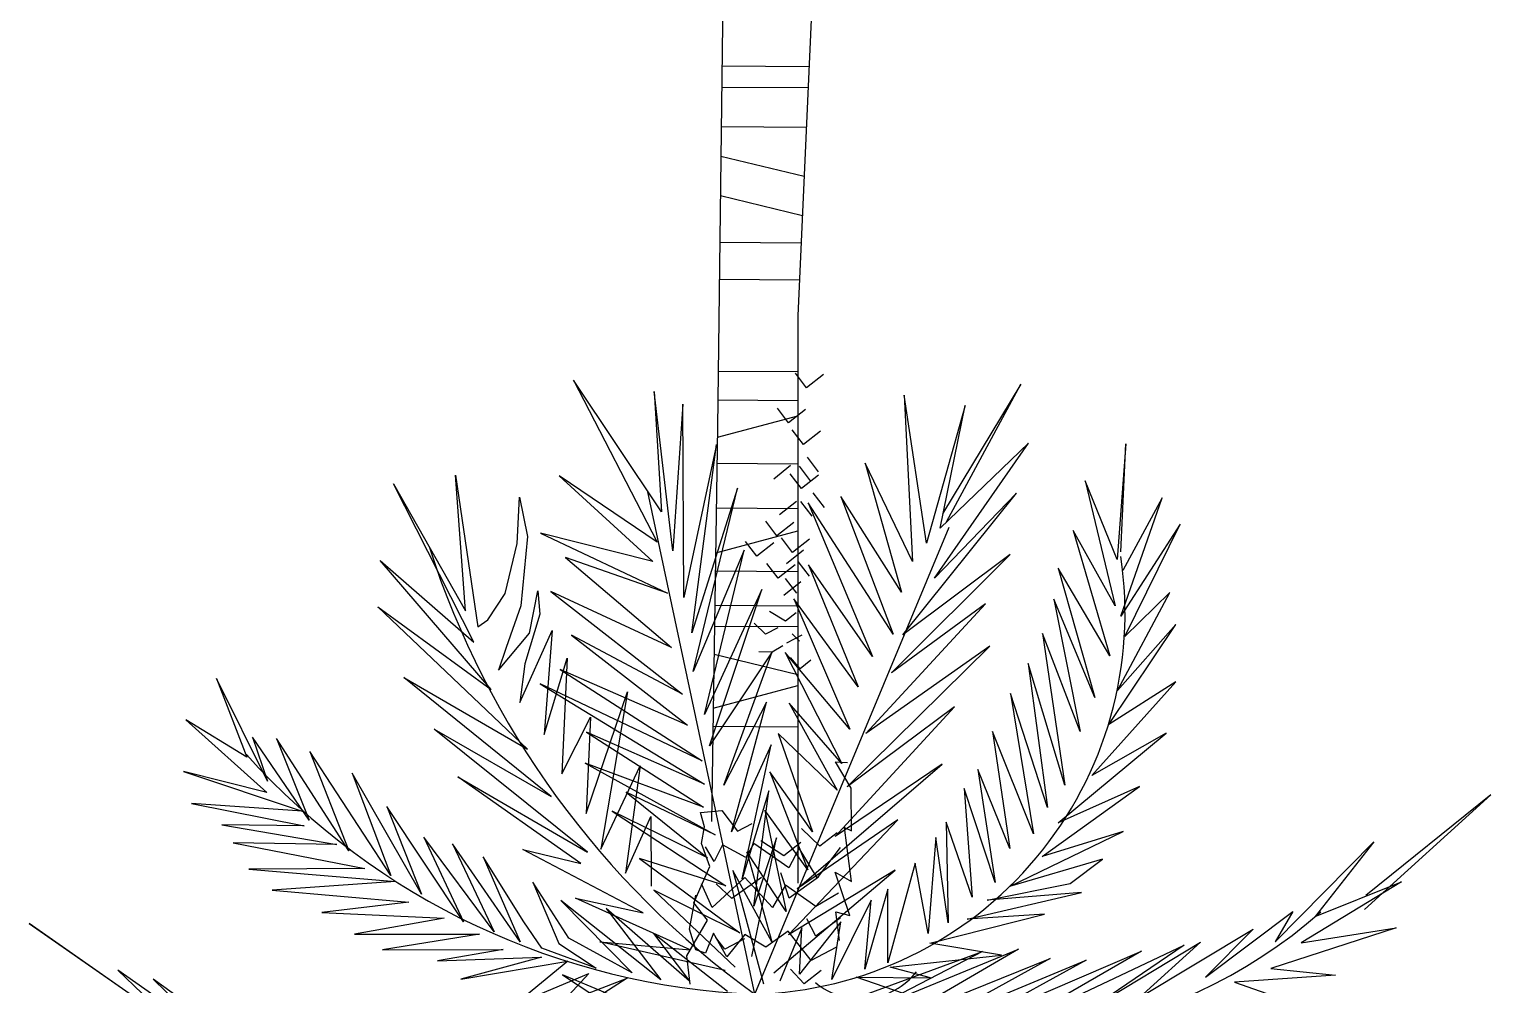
# Model space of a CAD drawing. Header units: millimetres. Extents: x 0 to 1800, y 0 to 1200.
# Drawn here: x 890.2 to 1001.1, y 503.1 to 575.6 of the extents above; entities that cross this region are included whole.
import ezdxf

# ---------------------------------------------------------------- set-up
doc = ezdxf.new("R2010")
doc.units = ezdxf.units.MM

msp = doc.modelspace()

# ---------------------------------------------------------------- linework, layer by layer
at = {"color": 249}
for p, q in [((949.93, 585.14), (948.53, 553.82)), ((949.93, 585.14), (948.53, 553.82)), ((942.91, 582.8), (942.44, 545.4)), ((942.91, 582.8), (942.44, 545.4)), ((942.79, 572.78), (949.37, 572.73)), ((942.79, 572.78), (949.37, 572.73)), ((942.77, 571.18), (949.3, 571.14)), ((942.77, 571.18), (949.3, 571.14)), ((942.73, 568.19), (949.17, 568.14)), ((942.73, 568.19), (949.17, 568.14)), ((942.7, 565.94), (949, 564.41)), ((942.7, 565.94), (949, 564.41)), ((942.66, 562.95), (948.87, 561.44)), ((942.66, 562.95), (948.87, 561.44)), ((942.62, 559.41), (948.77, 559.37)), ((942.62, 559.41), (948.77, 559.37)), ((942.59, 556.62), (948.65, 556.57)), ((942.59, 556.62), (948.65, 556.57)), ((948.53, 553.82), (948.53, 537.46)), ((948.53, 553.82), (948.53, 537.46)), ((942.5, 549.64), (948.53, 549.6)), ((942.5, 549.64), (948.53, 549.6)), ((942.47, 547.45), (948.53, 547.4)), ((942.47, 547.45), (948.53, 547.4)), ((942.44, 545.4), (941.98, 515.49)), ((942.43, 544.62), (948.53, 546.25)), ((942.43, 544.62), (948.53, 546.25)), ((942.4, 542.66), (948.53, 542.62)), ((942.4, 542.66), (948.53, 542.62)), ((942.35, 539.27), (948.53, 539.22)), ((942.35, 539.27), (948.53, 539.22)), ((942.3, 535.86), (948.53, 537.53)), ((948.53, 537.46), (948.53, 510.81)), ((942.27, 534.49), (948.53, 534.44)), ((942.27, 534.49), (948.53, 534.44)), ((942.23, 531.9), (948.53, 531.85)), ((942.23, 531.9), (948.53, 531.85)), ((942.21, 530.3), (948.53, 530.26)), ((942.21, 530.3), (948.53, 530.26)), ((942.18, 528.18), (948.53, 526.63)), ((942.18, 528.18), (948.53, 526.63)), ((942.11, 524.08), (948.53, 525.8)), ((942.11, 524.08), (948.53, 525.8)), ((942.09, 522.72), (948.53, 522.67)), ((942.09, 522.72), (948.53, 522.67))]:
    msp.add_line(p, q, dxfattribs=at)
at = {"color": 3}
for p, q in [((938.19, 538.98), (931.51, 548.96)), ((931.51, 548.96), (937.85, 536.66)), ((938.19, 538.98), (931.51, 548.96)), ((931.51, 548.96), (937.85, 536.66)), ((949.19, 548.38), (948.34, 549.49)), ((949.19, 548.38), (948.34, 549.49)), ((950.47, 549.39), (949.19, 548.38)), ((950.47, 549.39), (949.19, 548.38)), ((965.43, 548.64), (959.5, 538.82)), ((965.43, 548.64), (959.5, 538.82)), ((959.81, 538.22), (965.43, 548.64)), ((959.81, 538.22), (965.43, 548.64)), ((939.05, 536.02), (937.63, 548.1)), ((937.63, 548.1), (938.19, 538.98)), ((939.05, 536.02), (937.63, 548.1)), ((937.63, 548.1), (938.19, 538.98)), ((958.28, 536.6), (956.58, 547.82)), ((956.58, 547.82), (957.23, 535.19)), ((958.28, 536.6), (956.58, 547.82)), ((956.58, 547.82), (957.23, 535.19)), ((939.81, 547.12), (939.05, 536.02)), ((939.81, 547.12), (939.05, 536.02)), ((939.88, 532.46), (939.81, 547.12)), ((939.88, 532.46), (939.81, 547.12)), ((947.83, 545.72), (946.98, 546.83)), ((947.83, 545.72), (946.98, 546.83)), ((949.11, 546.74), (947.83, 545.72)), ((949.11, 546.74), (947.83, 545.72)), ((961.22, 547.02), (958.28, 536.6)), ((961.22, 547.02), (958.28, 536.6)), ((959.32, 537.73), (961.22, 547.02)), ((959.32, 537.73), (961.22, 547.02)), ((942.44, 545.4), (941.98, 515.49)), ((948.96, 544.07), (948.11, 545.18)), ((948.96, 544.07), (948.11, 545.18)), ((950.24, 545.08), (948.96, 544.07)), ((950.24, 545.08), (948.96, 544.07)), ((942.37, 544.07), (939.88, 532.46)), ((942.37, 544.07), (939.88, 532.46)), ((940.49, 529.8), (942.37, 544.07)), ((940.49, 529.8), (942.37, 544.07)), ((950.1, 542.01), (949.25, 543.12)), ((950.1, 542.01), (949.25, 543.12)), ((958.9, 533.94), (966.01, 544.17)), ((958.9, 533.94), (966.01, 544.17)), ((966.01, 544.17), (959.32, 537.73)), ((966.01, 544.17), (959.32, 537.73)), ((973.4, 544.13), (972.75, 535.36)), ((973.4, 544.13), (972.75, 535.36)), ((973.03, 535.93), (973.4, 544.13)), ((973.03, 535.93), (973.4, 544.13)), ((947.98, 542.47), (946.7, 541.45)), ((947.98, 542.47), (946.7, 541.45)), ((949.5, 541.33), (948.65, 542.44)), ((949.5, 541.33), (948.65, 542.44)), ((957.23, 535.19), (953.64, 542.67)), ((953.64, 542.67), (956.38, 532.87)), ((957.23, 535.19), (953.64, 542.67)), ((953.64, 542.67), (956.38, 532.87)), ((923.96, 529.08), (917.86, 541.09)), ((917.86, 541.09), (923.33, 531.46)), ((923.96, 529.08), (917.86, 541.09)), ((917.86, 541.09), (923.33, 531.46)), ((923.33, 531.46), (922.57, 541.75)), ((922.57, 541.75), (924.26, 530.24)), ((923.33, 531.46), (922.57, 541.75)), ((922.57, 541.75), (924.26, 530.24)), ((937.85, 536.66), (930.44, 541.69)), ((930.44, 541.69), (937.53, 535.21)), ((937.85, 536.66), (930.44, 541.69)), ((930.44, 541.69), (937.53, 535.21)), ((948.8, 540.73), (947.95, 541.84)), ((948.8, 540.73), (947.95, 541.84)), ((950.09, 541.75), (948.8, 540.73)), ((950.09, 541.75), (948.8, 540.73)), ((972.75, 535.36), (970.32, 541.33)), ((970.32, 541.33), (972.59, 531.85)), ((972.75, 535.36), (970.32, 541.33)), ((970.32, 541.33), (972.59, 531.85)), ((927.25, 536.56), (927.41, 540.07)), ((927.25, 536.56), (927.41, 540.07)), ((927.41, 540.07), (928.02, 537.1)), ((927.41, 540.07), (928.02, 537.1)), ((945.26, 502.4), (937.15, 540.49)), ((945.26, 502.4), (937.15, 540.49)), ((943.95, 540.77), (940.49, 529.8)), ((943.95, 540.77), (940.49, 529.8)), ((940.59, 526.86), (943.95, 540.77)), ((940.59, 526.86), (943.95, 540.77)), ((948.42, 539.76), (947.13, 538.74)), ((948.42, 539.76), (947.13, 538.74)), ((950.54, 539.3), (949.69, 540.41)), ((950.54, 539.3), (949.69, 540.41)), ((956.38, 532.87), (951.79, 540.12)), ((951.79, 540.12), (955.75, 529.68)), ((956.38, 532.87), (951.79, 540.12)), ((951.79, 540.12), (955.75, 529.68)), ((956.49, 529.65), (965.1, 540.39)), ((956.49, 529.65), (965.1, 540.39)), ((965.1, 540.39), (958.9, 533.94)), ((965.1, 540.39), (958.9, 533.94)), ((973.02, 531.06), (976.16, 540.04)), ((973.02, 531.06), (976.16, 540.04)), ((976.16, 540.04), (973.18, 534.52)), ((976.16, 540.04), (973.18, 534.52)), ((949.61, 538.63), (948.76, 539.74)), ((949.61, 538.63), (948.76, 539.74)), ((955.75, 529.68), (949.3, 539.65)), ((949.3, 539.65), (954.19, 527.99)), ((955.75, 529.68), (949.3, 539.65)), ((949.3, 539.65), (954.19, 527.99)), ((945.26, 502.4), (960, 537.81)), ((945.26, 502.4), (960, 537.81)), ((946.94, 537.15), (946.09, 538.26)), ((946.94, 537.15), (946.09, 538.26)), ((948.23, 538.17), (946.94, 537.15)), ((948.23, 538.17), (946.94, 537.15)), ((972.59, 531.85), (969.41, 537.56)), ((969.41, 537.56), (972.18, 528.05)), ((972.59, 531.85), (969.41, 537.56)), ((969.41, 537.56), (972.18, 528.05)), ((977.53, 538.03), (973.02, 531.06)), ((977.53, 538.03), (973.02, 531.06)), ((973.32, 529.51), (977.53, 538.03)), ((973.32, 529.51), (977.53, 538.03)), ((926.34, 532.78), (927.25, 536.56)), ((926.34, 532.78), (927.25, 536.56)), ((928.02, 537.1), (927.53, 531.85)), ((928.02, 537.1), (927.53, 531.85)), ((937.53, 535.21), (929.02, 537.36)), ((929.02, 537.36), (938.65, 532.8)), ((937.53, 535.21), (929.02, 537.36)), ((929.02, 537.36), (938.65, 532.8)), ((942.3, 535.86), (948.53, 537.53)), ((945.41, 535.6), (944.56, 536.71)), ((945.41, 535.6), (944.56, 536.71)), ((946.7, 536.62), (945.41, 535.6)), ((946.7, 536.62), (945.41, 535.6)), ((948.13, 535.88), (947.28, 537)), ((948.13, 535.88), (947.28, 537)), ((949.41, 536.9), (948.13, 535.88)), ((949.41, 536.9), (948.13, 535.88)), ((948.53, 537.46), (948.53, 510.81)), ((938.65, 532.8), (930.9, 535.51)), ((930.9, 535.51), (938.96, 528.69)), ((938.65, 532.8), (930.9, 535.51)), ((930.9, 535.51), (938.96, 528.69)), ((944.47, 536.05), (940.59, 526.86)), ((944.47, 536.05), (940.59, 526.86)), ((941.44, 523.6), (944.47, 536.05)), ((941.44, 523.6), (944.47, 536.05)), ((948.96, 536.05), (947.67, 535.03)), ((948.96, 536.05), (947.67, 535.03)), ((955.62, 526.75), (964.64, 535.73)), ((955.62, 526.75), (964.64, 535.73)), ((964.64, 535.73), (956.49, 529.65)), ((964.64, 535.73), (956.49, 529.65)), ((925.27, 525.5), (916.85, 535.27)), ((916.85, 535.27), (923.96, 529.08)), ((925.27, 525.5), (916.85, 535.27)), ((916.85, 535.27), (923.96, 529.08)), ((947.03, 533.93), (946.18, 535.04)), ((947.03, 533.93), (946.18, 535.04)), ((948.32, 534.94), (947.03, 533.93)), ((948.32, 534.94), (947.03, 533.93)), ((949.4, 534.08), (948.55, 535.2)), ((949.4, 534.08), (948.55, 535.2)), ((954.19, 527.99), (949.34, 534.95)), ((949.34, 534.95), (953.1, 525.71)), ((954.19, 527.99), (949.34, 534.95)), ((949.34, 534.95), (953.1, 525.71)), ((972.18, 528.05), (968.28, 534.69)), ((968.28, 534.69), (971.04, 524.89)), ((972.18, 528.05), (968.28, 534.69)), ((968.28, 534.69), (971.04, 524.89)), ((948.75, 533.65), (947.46, 532.63)), ((948.75, 533.65), (947.46, 532.63)), ((948.44, 532.79), (947.59, 533.9)), ((948.44, 532.79), (947.59, 533.9)), ((925.02, 530.79), (926.34, 532.78)), ((925.02, 530.79), (926.34, 532.78)), ((928.17, 529.76), (928.82, 532.97)), ((928.17, 529.76), (928.82, 532.97)), ((928.82, 532.97), (928.97, 531.2)), ((928.82, 532.97), (928.97, 531.2)), ((938.96, 528.69), (929.79, 532.93)), ((929.79, 532.93), (939.78, 525.13)), ((938.96, 528.69), (929.79, 532.93)), ((929.79, 532.93), (939.78, 525.13)), ((945.81, 533.07), (941.44, 523.6)), ((945.81, 533.07), (941.44, 523.6)), ((941.82, 521.22), (945.81, 533.07)), ((941.82, 521.22), (945.81, 533.07)), ((953.1, 525.71), (948.23, 532.37)), ((948.23, 532.37), (952.47, 522.5)), ((953.1, 525.71), (948.23, 532.37)), ((948.23, 532.37), (952.47, 522.5)), ((953.68, 522.16), (962.75, 532)), ((953.68, 522.16), (962.75, 532)), ((962.75, 532), (955.62, 526.75)), ((962.75, 532), (955.62, 526.75)), ((971.04, 524.89), (967.94, 532.35)), ((967.94, 532.35), (969.94, 522.3)), ((971.04, 524.89), (967.94, 532.35)), ((967.94, 532.35), (969.94, 522.3)), ((972.76, 525.41), (976.75, 532.84)), ((972.76, 525.41), (976.75, 532.84)), ((976.75, 532.84), (973.32, 529.51)), ((976.75, 532.84), (973.32, 529.51)), ((928.02, 520.97), (916.69, 531.76)), ((916.69, 531.76), (925.27, 525.5)), ((928.02, 520.97), (916.69, 531.76)), ((916.69, 531.76), (925.27, 525.5)), ((927.53, 531.85), (926.41, 528.68)), ((927.53, 531.85), (926.41, 528.68)), ((928.97, 531.2), (927.83, 527.44)), ((928.97, 531.2), (927.83, 527.44)), ((947.6, 530.68), (946.39, 531.4)), ((947.6, 530.68), (946.39, 531.4)), ((948.41, 531.31), (947.6, 530.68)), ((948.41, 531.31), (947.6, 530.68)), ((924.26, 530.24), (925.02, 530.79)), ((924.26, 530.24), (925.02, 530.79)), ((927.44, 524.52), (929.91, 529.98)), ((927.44, 524.52), (929.91, 529.98)), ((929.91, 529.98), (929.3, 522.09)), ((929.91, 529.98), (929.3, 522.09)), ((946.07, 529.68), (945.21, 530.52)), ((946.07, 529.68), (945.21, 530.52)), ((947, 530.18), (946.07, 529.68)), ((947, 530.18), (946.07, 529.68)), ((972.1, 522.83), (977.18, 530.43)), ((972.1, 522.83), (977.18, 530.43)), ((977.18, 530.43), (972.76, 525.41)), ((977.18, 530.43), (972.76, 525.41)), ((925.84, 526.95), (928.17, 529.76)), ((925.84, 526.95), (928.17, 529.76)), ((926.41, 528.68), (925.84, 526.95)), ((926.41, 528.68), (925.84, 526.95)), ((939.78, 525.13), (931.37, 529.62)), ((931.37, 529.62), (940.17, 522.78)), ((939.78, 525.13), (931.37, 529.62)), ((931.37, 529.62), (940.17, 522.78)), ((947.39, 528.81), (946.59, 528.32)), ((947.39, 528.81), (946.59, 528.32)), ((948.82, 529.61), (947.67, 529)), ((948.82, 529.61), (947.67, 529)), ((948.65, 529.15), (948.11, 529.72)), ((948.65, 529.15), (948.11, 529.72)), ((952.27, 518.11), (963.09, 528.77)), ((952.27, 518.11), (963.09, 528.77)), ((963.09, 528.77), (953.68, 522.16)), ((963.09, 528.77), (953.68, 522.16)), ((969.94, 522.3), (967.08, 529.75)), ((967.08, 529.75), (968.78, 518.24)), ((969.94, 522.3), (967.08, 529.75)), ((967.08, 529.75), (968.78, 518.24)), ((929.3, 522.09), (931.04, 527.87)), ((929.3, 522.09), (931.04, 527.87)), ((931.04, 527.87), (930.64, 519.1)), ((931.04, 527.87), (930.64, 519.1)), ((946.57, 528.34), (941.82, 521.22)), ((946.57, 528.34), (941.82, 521.22)), ((942.92, 518.25), (946.57, 528.34)), ((942.92, 518.25), (946.57, 528.34)), ((946.59, 528.32), (945.57, 528.36)), ((946.59, 528.32), (945.57, 528.36)), ((952.47, 522.5), (947.56, 528.3)), ((947.56, 528.3), (951.86, 519.89)), ((952.47, 522.5), (947.56, 528.3)), ((947.56, 528.3), (951.86, 519.89)), ((948.7, 527.07), (947.96, 527.91)), ((948.7, 527.07), (947.96, 527.91)), ((949.51, 527.72), (948.7, 527.07)), ((949.51, 527.72), (948.7, 527.07)), ((927.83, 527.44), (927.44, 524.52)), ((927.83, 527.44), (927.44, 524.52)), ((940.17, 522.78), (930.51, 527.02)), ((930.51, 527.02), (941.28, 520.09)), ((940.17, 522.78), (930.51, 527.02)), ((930.51, 527.02), (941.28, 520.09)), ((968.78, 518.24), (965.99, 527.46)), ((965.99, 527.46), (967.46, 516.54)), ((968.78, 518.24), (965.99, 527.46)), ((965.99, 527.46), (967.46, 516.54)), ((908.31, 518.55), (904.45, 526.34)), ((904.45, 526.34), (906.74, 520.36)), ((908.31, 518.55), (904.45, 526.34)), ((904.45, 526.34), (906.74, 520.36)), ((929.82, 517.37), (918.66, 526.4)), ((918.66, 526.4), (928.02, 520.97)), ((929.82, 517.37), (918.66, 526.4)), ((918.66, 526.4), (928.02, 520.97)), ((941.28, 520.09), (928.98, 525.93)), ((928.98, 525.93), (941.45, 518.32)), ((941.28, 520.09), (928.98, 525.93)), ((928.98, 525.93), (941.45, 518.32)), ((970.81, 518.97), (977.18, 526.07)), ((970.81, 518.97), (977.18, 526.07)), ((977.18, 526.07), (972.1, 522.83)), ((977.18, 526.07), (972.1, 522.83)), ((932.48, 516.09), (935.6, 525.32)), ((932.48, 516.09), (935.6, 525.32)), ((935.6, 525.32), (933.58, 513.4)), ((935.6, 525.32), (933.58, 513.4)), ((946.16, 524.54), (942.92, 518.25)), ((946.16, 524.54), (942.92, 518.25)), ((943.5, 514.71), (946.16, 524.54)), ((943.5, 514.71), (946.16, 524.54)), ((951.86, 519.89), (947.87, 524.47)), ((947.87, 524.47), (951.52, 517.86)), ((951.86, 519.89), (947.87, 524.47)), ((947.87, 524.47), (951.52, 517.86)), ((967.46, 516.54), (964.66, 525.18)), ((964.66, 525.18), (966.39, 514.54)), ((967.46, 516.54), (964.66, 525.18)), ((964.66, 525.18), (966.39, 514.54)), ((906.74, 520.36), (902.12, 523.19)), ((902.12, 523.19), (908.27, 517.69)), ((906.74, 520.36), (902.12, 523.19)), ((902.12, 523.19), (908.27, 517.69)), ((930.64, 519.1), (932.81, 523.39)), ((930.64, 519.1), (932.81, 523.39)), ((932.81, 523.39), (932.48, 516.09)), ((932.81, 523.39), (932.48, 516.09)), ((951.36, 514.35), (960.42, 524.19)), ((951.36, 514.35), (960.42, 524.19)), ((960.42, 524.19), (952.27, 518.11)), ((960.42, 524.19), (952.27, 518.11)), ((932.58, 513.15), (920.95, 522.48)), ((920.95, 522.48), (929.82, 517.37)), ((932.58, 513.15), (920.95, 522.48)), ((920.95, 522.48), (929.82, 517.37)), ((941.45, 518.32), (932.51, 522.25)), ((932.51, 522.25), (941.37, 516.57)), ((941.45, 518.32), (932.51, 522.25)), ((932.51, 522.25), (941.37, 516.57)), ((951.52, 517.86), (947.03, 522.17)), ((947.03, 522.17), (949.64, 514.71)), ((951.52, 517.86), (947.03, 522.17)), ((947.03, 522.17), (949.64, 514.71)), ((966.39, 514.54), (963.29, 522.3)), ((963.29, 522.3), (964.61, 513.45)), ((966.39, 514.54), (963.29, 522.3)), ((963.29, 522.3), (964.61, 513.45)), ((968.28, 515.39), (976.45, 522.19)), ((968.28, 515.39), (976.45, 522.19)), ((976.45, 522.19), (970.81, 518.97)), ((976.45, 522.19), (970.81, 518.97)), ((911.46, 515.59), (907.18, 521.87)), ((907.18, 521.87), (908.31, 518.55)), ((911.46, 515.59), (907.18, 521.87)), ((907.18, 521.87), (908.31, 518.55)), ((914.47, 513.27), (909, 521.79)), ((909, 521.79), (911.46, 515.59)), ((914.47, 513.27), (909, 521.79)), ((909, 521.79), (911.46, 515.59)), ((946.5, 521.31), (943.5, 514.71)), ((946.5, 521.31), (943.5, 514.71)), ((944.31, 511.15), (946.5, 521.31)), ((944.31, 511.15), (946.5, 521.31)), ((917.66, 511.39), (911.52, 520.8)), ((911.52, 520.8), (914.47, 513.27)), ((917.66, 511.39), (911.52, 520.8)), ((911.52, 520.8), (914.47, 513.27)), ((941.37, 516.57), (932.4, 519.9)), ((932.4, 519.9), (942.25, 514.47)), ((941.37, 516.57), (932.4, 519.9)), ((932.4, 519.9), (942.25, 514.47)), ((948.47, 510.37), (959.48, 519.84)), ((948.47, 510.37), (959.48, 519.84)), ((959.48, 519.84), (951.36, 514.35)), ((959.48, 519.84), (951.36, 514.35)), ((952.56, 518.01), (951.39, 520)), ((951.39, 520), (952.29, 519.96)), ((952.56, 518.01), (951.39, 520)), ((951.39, 520), (952.29, 519.96)), ((908.27, 517.69), (901.95, 519.28)), ((901.95, 519.28), (910.94, 516.27)), ((908.27, 517.69), (901.95, 519.28)), ((901.95, 519.28), (910.94, 516.27)), ((919.98, 509.98), (914.73, 519.14)), ((914.73, 519.14), (917.66, 511.39)), ((919.98, 509.98), (914.73, 519.14)), ((914.73, 519.14), (917.66, 511.39)), ((932.06, 512.29), (922.75, 518.88)), ((922.75, 518.88), (932.58, 513.15)), ((932.06, 512.29), (922.75, 518.88)), ((922.75, 518.88), (932.58, 513.15)), ((933.58, 513.4), (936.57, 519.7)), ((933.58, 513.4), (936.57, 519.7)), ((936.57, 519.7), (935.46, 511.56)), ((936.57, 519.7), (935.46, 511.56)), ((949.64, 514.71), (946.41, 519.26)), ((946.41, 519.26), (949.28, 511.81)), ((949.64, 514.71), (946.41, 519.26)), ((946.41, 519.26), (949.28, 511.81)), ((964.61, 513.45), (962.18, 519.42)), ((962.18, 519.42), (963.5, 510.86)), ((964.61, 513.45), (962.18, 519.42)), ((962.18, 519.42), (963.5, 510.86)), ((942.25, 514.47), (935.51, 517.71)), ((935.51, 517.71), (941.68, 512.73)), ((942.25, 514.47), (935.51, 517.71)), ((935.51, 517.71), (941.68, 512.73)), ((946.34, 517.8), (944.31, 511.15)), ((946.34, 517.8), (944.31, 511.15)), ((945.2, 509.06), (946.34, 517.8)), ((945.2, 509.06), (946.34, 517.8)), ((952.59, 514.79), (952.56, 518.01)), ((952.59, 514.79), (952.56, 518.01)), ((963.5, 510.86), (961.13, 518)), ((961.13, 518), (961.74, 509.76)), ((963.5, 510.86), (961.13, 518)), ((961.13, 518), (961.74, 509.76)), ((967.06, 512.83), (974.44, 518.15)), ((967.06, 512.83), (974.44, 518.15)), ((974.44, 518.15), (968.28, 515.39)), ((974.44, 518.15), (968.28, 515.39)), ((910.94, 516.27), (902.56, 516.86)), ((902.56, 516.86), (911.08, 515.17)), ((910.94, 516.27), (902.56, 516.86)), ((902.56, 516.86), (911.08, 515.17)), ((923.17, 507.88), (917.35, 516.62)), ((917.35, 516.62), (919.98, 509.98)), ((923.17, 507.88), (917.35, 516.62)), ((917.35, 516.62), (919.98, 509.98)), ((991.5, 508.81), (1001.07, 517.52)), ((991.5, 508.81), (1001.07, 517.52)), ((1001.07, 517.52), (991.61, 509.88)), ((1001.07, 517.52), (991.61, 509.88)), ((941.68, 512.73), (934.45, 516.28)), ((934.45, 516.28), (943.06, 510.61)), ((941.68, 512.73), (934.45, 516.28)), ((934.45, 516.28), (943.06, 510.61)), ((935.46, 511.56), (937.39, 515.87)), ((935.46, 511.56), (937.39, 515.87)), ((937.39, 515.87), (937.4, 510.59)), ((937.39, 515.87), (937.4, 510.59)), ((941.14, 516.17), (942.76, 516.31)), ((941.14, 516.17), (942.76, 516.31)), ((941.45, 515.09), (941.14, 516.17)), ((941.45, 515.09), (941.14, 516.17)), ((942.76, 516.31), (943.96, 514.76)), ((942.76, 516.31), (943.96, 514.76)), ((949.28, 511.81), (946.03, 516.35)), ((946.03, 516.35), (947.65, 508.65)), ((949.28, 511.81), (946.03, 516.35)), ((946.03, 516.35), (947.65, 508.65)), ((947.81, 506.88), (956.1, 515.6)), ((947.81, 506.88), (956.1, 515.6)), ((956.1, 515.6), (948.47, 510.37)), ((956.1, 515.6), (948.47, 510.37)), ((961.74, 509.76), (959.78, 515.43)), ((959.78, 515.43), (959.92, 507.8)), ((961.74, 509.76), (959.78, 515.43)), ((959.78, 515.43), (959.92, 507.8)), ((911.08, 515.17), (904.86, 515.24)), ((904.86, 515.24), (913.57, 513.75)), ((911.08, 515.17), (904.86, 515.24)), ((904.86, 515.24), (913.57, 513.75)), ((925.5, 507.11), (920.17, 514.31)), ((920.17, 514.31), (923.17, 507.88)), ((925.5, 507.11), (920.17, 514.31)), ((920.17, 514.31), (923.17, 507.88)), ((941.21, 513.81), (941.45, 515.09)), ((941.21, 513.81), (941.45, 515.09)), ((943.96, 514.76), (945.06, 515.34)), ((943.96, 514.76), (945.06, 515.34)), ((950.2, 513.61), (948.81, 514.96)), ((950.2, 513.61), (948.81, 514.96)), ((951.5, 514.63), (950.2, 513.61)), ((951.5, 514.63), (950.2, 513.61)), ((952.59, 510.94), (952.07, 515.02)), ((952.07, 515.02), (952.59, 514.79)), ((952.59, 510.94), (952.07, 515.02)), ((952.07, 515.02), (952.59, 514.79)), ((958.99, 514.28), (958.41, 506.99)), ((958.99, 514.28), (958.41, 506.99)), ((959.92, 507.8), (958.99, 514.28)), ((959.92, 507.8), (958.99, 514.28)), ((964.59, 510.55), (973.19, 514.73)), ((964.59, 510.55), (973.19, 514.73)), ((973.19, 514.73), (967.06, 512.83)), ((973.19, 514.73), (967.06, 512.83)), ((913.57, 513.75), (905.72, 513.88)), ((905.72, 513.88), (915.68, 511.92)), ((913.57, 513.75), (905.72, 513.88)), ((905.72, 513.88), (915.68, 511.92)), ((927.48, 506.36), (922.34, 513.78)), ((922.34, 513.78), (925.5, 507.11)), ((927.48, 506.36), (922.34, 513.78)), ((922.34, 513.78), (925.5, 507.11)), ((936.81, 508.56), (927.67, 513.37)), ((927.67, 513.37), (932.06, 512.29)), ((936.81, 508.56), (927.67, 513.37)), ((927.67, 513.37), (932.06, 512.29)), ((941.86, 512.08), (941.21, 513.81)), ((941.86, 512.08), (941.21, 513.81)), ((942.19, 512.45), (941.52, 513.57)), ((942.19, 512.45), (941.52, 513.57)), ((942.81, 513.72), (942.19, 512.45)), ((942.81, 513.72), (942.19, 512.45)), ((944.58, 512.76), (942.81, 513.72)), ((944.58, 512.76), (942.81, 513.72)), ((945.18, 513.82), (944.58, 512.76)), ((945.18, 513.82), (944.58, 512.76)), ((947.65, 508.65), (944.65, 513.18)), ((944.65, 513.18), (946.56, 506.36)), ((947.65, 508.65), (944.65, 513.18)), ((944.65, 513.18), (946.56, 506.36)), ((945.03, 505.25), (946.92, 514.25)), ((945.03, 505.25), (946.92, 514.25)), ((947.84, 511.96), (945.18, 513.82)), ((947.84, 511.96), (945.18, 513.82)), ((946.92, 514.25), (945.2, 509.06)), ((946.92, 514.25), (945.2, 509.06)), ((947.46, 512.89), (945.71, 514.03)), ((947.46, 512.89), (945.71, 514.03)), ((948.76, 513.89), (947.46, 512.89)), ((948.76, 513.89), (947.46, 512.89)), ((948.63, 513.46), (947.84, 511.96)), ((948.63, 513.46), (947.84, 511.96)), ((949.99, 511.21), (948.63, 513.46)), ((949.99, 511.21), (948.63, 513.46)), ((951.75, 513.52), (949.99, 511.21)), ((951.75, 513.52), (949.99, 511.21)), ((984.72, 506.37), (992.22, 513.95)), ((984.72, 506.37), (992.22, 513.95)), ((992.22, 513.95), (987.77, 508.29)), ((992.22, 513.95), (987.77, 508.29)), ((927.74, 507.88), (924.67, 512.81)), ((924.67, 512.81), (927.48, 506.36)), ((927.74, 507.88), (924.67, 512.81)), ((924.67, 512.81), (927.48, 506.36)), ((943.06, 510.61), (936.51, 512.67)), ((936.51, 512.67), (944.12, 507.05)), ((943.06, 510.61), (936.51, 512.67)), ((936.51, 512.67), (944.12, 507.05)), ((940.65, 509.33), (941.86, 512.08)), ((940.65, 509.33), (941.86, 512.08)), ((957.42, 512.32), (955.35, 504.78)), ((957.42, 512.32), (955.35, 504.78)), ((958.41, 506.99), (957.42, 512.32)), ((958.41, 506.99), (957.42, 512.32)), ((971.63, 512.62), (964.59, 510.55)), ((971.63, 512.62), (964.59, 510.55)), ((969.17, 510.78), (971.63, 512.62)), ((969.17, 510.78), (971.63, 512.62)), ((915.68, 511.92), (906.9, 511.88)), ((915.68, 511.92), (906.9, 511.88)), ((906.9, 511.88), (918.01, 510.93)), ((906.9, 511.88), (918.01, 510.93)), ((944.51, 511.25), (942.03, 508.97)), ((944.51, 511.25), (942.03, 508.97)), ((945.78, 511.25), (943.53, 509.64)), ((945.78, 511.25), (943.53, 509.64)), ((946.56, 506.36), (943.6, 511.77)), ((943.6, 511.77), (945.93, 503.17)), ((946.56, 506.36), (943.6, 511.77)), ((943.6, 511.77), (945.93, 503.17)), ((946.61, 508.97), (944.51, 511.25)), ((946.61, 508.97), (944.51, 511.25)), ((946.7, 504.01), (955.92, 511.79)), ((946.7, 504.01), (955.92, 511.79)), ((947.86, 509.66), (947.23, 511.6)), ((947.86, 509.66), (947.23, 511.6)), ((955.92, 511.79), (947.81, 506.88)), ((955.92, 511.79), (947.81, 506.88)), ((950.09, 511.26), (947.86, 509.66)), ((950.09, 511.26), (947.86, 509.66)), ((952.47, 508.37), (951.37, 511.64)), ((951.37, 511.64), (952.59, 510.94)), ((952.47, 508.37), (951.37, 511.64)), ((951.37, 511.64), (952.59, 510.94)), ((918.01, 510.93), (908.66, 510.27)), ((918.01, 510.93), (908.66, 510.27)), ((908.66, 510.27), (919.03, 509.37)), ((908.66, 510.27), (919.03, 509.37)), ((931.15, 506.64), (928.42, 510.89)), ((928.42, 510.89), (930.4, 506.23)), ((931.15, 506.64), (928.42, 510.89)), ((928.42, 510.89), (930.4, 506.23)), ((944.12, 507.05), (937.62, 510.28)), ((937.62, 510.28), (943.77, 504.43)), ((944.12, 507.05), (937.62, 510.28)), ((937.62, 510.28), (943.77, 504.43)), ((940.32, 507.31), (940.8, 509.89)), ((940.32, 507.31), (940.8, 509.89)), ((942.03, 508.97), (941.21, 510.75)), ((942.03, 508.97), (941.21, 510.75)), ((943.53, 509.64), (942.33, 510.77)), ((943.53, 509.64), (942.33, 510.77)), ((947.59, 510.67), (946.61, 508.97)), ((947.59, 510.67), (946.61, 508.97)), ((949.9, 509.05), (947.59, 510.67)), ((949.9, 509.05), (947.59, 510.67)), ((951.6, 510.05), (949.9, 509.05)), ((951.6, 510.05), (949.9, 509.05)), ((955.36, 510.35), (953.6, 504.28)), ((955.36, 510.35), (953.6, 504.28)), ((955.35, 504.78), (955.36, 510.35)), ((955.35, 504.78), (955.36, 510.35)), ((961.36, 508.09), (970.05, 510.09)), ((961.36, 508.09), (970.05, 510.09)), ((962.89, 509.53), (969.17, 510.78)), ((962.89, 509.53), (969.17, 510.78)), ((970.05, 510.09), (962.89, 509.53)), ((970.05, 510.09), (962.89, 509.53)), ((994.3, 510.91), (986.7, 506.28)), ((994.3, 510.91), (986.7, 506.28)), ((987.77, 508.29), (994.3, 510.91)), ((987.77, 508.29), (994.3, 510.91)), ((919.03, 509.37), (912.42, 508.58)), ((919.03, 509.37), (912.42, 508.58)), ((938.13, 503.49), (930.55, 509.5)), ((930.55, 509.5), (935.97, 504.02)), ((938.13, 503.49), (930.55, 509.5)), ((930.55, 509.5), (935.97, 504.02)), ((940.37, 505.76), (931.68, 509.67)), ((931.68, 509.67), (936.81, 508.56)), ((940.37, 505.76), (931.68, 509.67)), ((931.68, 509.67), (936.81, 508.56)), ((940.31, 503.39), (933.99, 508.9)), ((933.99, 508.9), (938.13, 503.49)), ((940.31, 503.39), (933.99, 508.9)), ((933.99, 508.9), (938.13, 503.49)), ((941.67, 508), (940.65, 509.33)), ((941.67, 508), (940.65, 509.33)), ((954.09, 509.53), (951.11, 503.51)), ((954.09, 509.53), (951.11, 503.51)), ((953.6, 504.28), (954.09, 509.53)), ((953.6, 504.28), (954.09, 509.53)), ((901.45, 499.92), (890.24, 507.75)), ((890.24, 507.75), (902.41, 499.28)), ((901.45, 499.92), (890.24, 507.75)), ((890.24, 507.75), (902.41, 499.28)), ((912.42, 508.58), (921.72, 508.16)), ((912.42, 508.58), (921.72, 508.16)), ((921.72, 508.16), (914.9, 506.94)), ((921.72, 508.16), (914.9, 506.94)), ((929.11, 505.87), (927.74, 507.88)), ((929.11, 505.87), (927.74, 507.88)), ((940.1, 505.3), (941.67, 508)), ((940.1, 505.3), (941.67, 508)), ((951.8, 507.88), (948.66, 503.92)), ((951.8, 507.88), (948.66, 503.92)), ((949.89, 506.78), (949.22, 508.1)), ((949.89, 506.78), (949.22, 508.1)), ((951.76, 508.19), (949.89, 506.78)), ((951.76, 508.19), (949.89, 506.78)), ((951.11, 503.51), (951.8, 507.88)), ((951.11, 503.51), (951.8, 507.88)), ((951.68, 506.47), (951.41, 508.63)), ((951.41, 508.63), (952.47, 508.37)), ((951.68, 506.47), (951.41, 508.63)), ((951.41, 508.63), (952.47, 508.37)), ((958.54, 506.27), (967.23, 508.47)), ((958.54, 506.27), (967.23, 508.47)), ((967.23, 508.47), (961.36, 508.09)), ((967.23, 508.47), (961.36, 508.09)), ((979.43, 503.68), (986.07, 508.65)), ((979.43, 503.68), (986.07, 508.65)), ((986.07, 508.65), (984.72, 506.37)), ((986.07, 508.65), (984.72, 506.37)), ((914.9, 506.94), (924.4, 506.94)), ((914.9, 506.94), (924.4, 506.94)), ((924.4, 506.94), (917.03, 505.75)), ((924.4, 506.94), (917.03, 505.75)), ((935.97, 504.02), (931.15, 506.64)), ((935.97, 504.02), (931.15, 506.64)), ((943.2, 502.6), (937.57, 506.99)), ((937.57, 506.99), (940.31, 503.39)), ((943.2, 502.6), (937.57, 506.99)), ((937.57, 506.99), (940.31, 503.39)), ((940.79, 505.76), (940.32, 507.31)), ((940.79, 505.76), (940.32, 507.31)), ((942.13, 507.02), (941.52, 505.51)), ((942.13, 507.02), (941.52, 505.51)), ((943.15, 505.23), (942.13, 507.02)), ((943.15, 505.23), (942.13, 507.02)), ((943, 505.81), (942.32, 506.69)), ((943, 505.81), (942.32, 506.69)), ((944.49, 506.59), (943, 505.81)), ((944.49, 506.59), (943, 505.81)), ((944.51, 506.91), (943.15, 505.23)), ((944.51, 506.91), (943.15, 505.23)), ((946.11, 505.95), (944.51, 506.91)), ((946.11, 505.95), (944.51, 506.91)), ((947.8, 507.18), (946.11, 505.95)), ((947.8, 507.18), (946.11, 505.95)), ((948.82, 507.43), (947.16, 503.39)), ((948.82, 507.43), (947.16, 503.39)), ((949.53, 504.94), (947.8, 507.18)), ((949.53, 504.94), (947.8, 507.18)), ((948.66, 503.92), (948.82, 507.43)), ((948.66, 503.92), (948.82, 507.43)), ((974.44, 502.15), (983.05, 507.33)), ((974.44, 502.15), (983.05, 507.33)), ((983.05, 507.33), (979.43, 503.68)), ((983.05, 507.33), (979.43, 503.68)), ((993.89, 507.42), (984.39, 504.33)), ((993.89, 507.42), (984.39, 504.33)), ((986.7, 506.28), (993.89, 507.42)), ((986.7, 506.28), (993.89, 507.42)), ((917.03, 505.75), (926.18, 505.77)), ((917.03, 505.75), (926.18, 505.77)), ((926.18, 505.77), (921.21, 504.91)), ((926.18, 505.77), (921.21, 504.91)), ((933.24, 504.36), (929.11, 505.87)), ((933.24, 504.36), (929.11, 505.87)), ((930.4, 506.23), (933.24, 504.36)), ((930.4, 506.23), (933.24, 504.36)), ((943.02, 504.18), (933.51, 506.37)), ((933.51, 506.37), (940.37, 505.76)), ((943.02, 504.18), (933.51, 506.37)), ((933.51, 506.37), (940.37, 505.76)), ((941.52, 505.51), (940.79, 505.76)), ((941.52, 505.51), (940.79, 505.76)), ((951.41, 505.92), (949.53, 504.94)), ((951.41, 505.92), (949.53, 504.94)), ((950.51, 501.2), (962.53, 505.63)), ((950.51, 501.2), (962.53, 505.63)), ((953.7, 501.05), (965.25, 505.8)), ((953.7, 501.05), (965.25, 505.8)), ((962.53, 505.63), (953.7, 501.05)), ((962.53, 505.63), (953.7, 501.05)), ((965.25, 505.8), (955.89, 500.35)), ((965.25, 505.8), (955.89, 500.35)), ((963.98, 505.35), (958.54, 506.27)), ((963.98, 505.35), (958.54, 506.27)), ((961.04, 499.84), (974.6, 505.66)), ((961.04, 499.84), (974.6, 505.66)), ((964.24, 499.69), (977.83, 506.11)), ((964.24, 499.69), (977.83, 506.11)), ((974.6, 505.66), (964.24, 499.69)), ((974.6, 505.66), (964.24, 499.69)), ((970.96, 501.43), (979.06, 506.33)), ((970.96, 501.43), (979.06, 506.33)), ((977.83, 506.11), (970.96, 501.43)), ((977.83, 506.11), (970.96, 501.43)), ((979.06, 506.33), (974.44, 502.15)), ((979.06, 506.33), (974.44, 502.15)), ((921.21, 504.91), (929.08, 505.2)), ((921.21, 504.91), (929.08, 505.2)), ((929.08, 505.2), (922.98, 503.53)), ((929.08, 505.2), (922.98, 503.53)), ((922.98, 503.53), (931.08, 504.9)), ((922.98, 503.53), (931.08, 504.9)), ((931.08, 504.9), (927.08, 501.6)), ((931.08, 504.9), (927.08, 501.6)), ((940.37, 503.14), (940.1, 505.3)), ((940.37, 503.14), (940.1, 505.3)), ((949, 503.18), (947.97, 504.3)), ((949, 503.18), (947.97, 504.3)), ((955.54, 504.43), (963.98, 505.35)), ((955.54, 504.43), (963.98, 505.35)), ((958.6, 503.64), (955.54, 504.43)), ((958.6, 503.64), (955.54, 504.43)), ((955.89, 500.35), (967.67, 505.09)), ((955.89, 500.35), (967.67, 505.09)), ((967.67, 505.09), (958.34, 499.96)), ((967.67, 505.09), (958.34, 499.96)), ((958.34, 499.96), (970.39, 504.97)), ((958.34, 499.96), (970.39, 504.97)), ((970.39, 504.97), (961.04, 499.84)), ((970.39, 504.97), (961.04, 499.84)), ((984.39, 504.33), (989.29, 503.83)), ((984.39, 504.33), (989.29, 503.83)), ((904.12, 499.2), (896.97, 504.22)), ((896.97, 504.22), (901.45, 499.92)), ((904.12, 499.2), (896.97, 504.22)), ((896.97, 504.22), (901.45, 499.92)), ((908, 497.56), (899.65, 503.52)), ((899.65, 503.52), (904.12, 499.2)), ((908, 497.56), (899.65, 503.52)), ((899.65, 503.52), (904.12, 499.2)), ((927.08, 501.6), (932.67, 503.96)), ((927.08, 501.6), (932.67, 503.96)), ((932.67, 503.96), (930.56, 501.67)), ((932.67, 503.96), (930.56, 501.67)), ((930.56, 501.67), (935.58, 503.6)), ((930.56, 501.67), (935.58, 503.6)), ((939.38, 500.23), (930.68, 503.86)), ((930.68, 503.86), (937.85, 499.14)), ((939.38, 500.23), (930.68, 503.86)), ((930.68, 503.86), (937.85, 499.14)), ((935.58, 503.6), (932.75, 501.78)), ((935.58, 503.6), (932.75, 501.78)), ((950.3, 504.2), (949, 503.18)), ((950.3, 504.2), (949, 503.18)), ((956.54, 502.44), (952.95, 503.69)), ((952.95, 503.69), (958.6, 503.64)), ((956.54, 502.44), (952.95, 503.69)), ((952.95, 503.69), (958.6, 503.64)), ((989.29, 503.83), (981.63, 503.3)), ((989.29, 503.83), (981.63, 503.3)), ((981.63, 503.3), (986.48, 501.6)), ((981.63, 503.3), (986.48, 501.6))]:
    msp.add_line(p, q, dxfattribs=at)
for centre, radius, start, end in [((984.79, 557.12), 67.51, 197.9375, 234.1576), ((984.79, 557.12), 67.51, 197.9375, 234.1576), ((944.46, 531.26), 28.88, 271.5803, 8.5873), ((944.46, 531.26), 28.88, 271.5803, 8.5873), ((947.49, 557.1), 54.75, 221.8706, 267.6651), ((947.49, 557.1), 54.75, 221.8706, 267.6651), ((962.62, 537.65), 38.67, 246.0016, 311.3938), ((962.62, 537.65), 38.67, 246.0016, 311.3938), ((953.29, 507.45), 5.41, 230.6675, 321.6495), ((953.29, 507.45), 5.41, 230.6675, 321.6495)]:
    msp.add_arc(centre, radius, start, end, dxfattribs=at)

doc.saveas('drawing.dxf')
